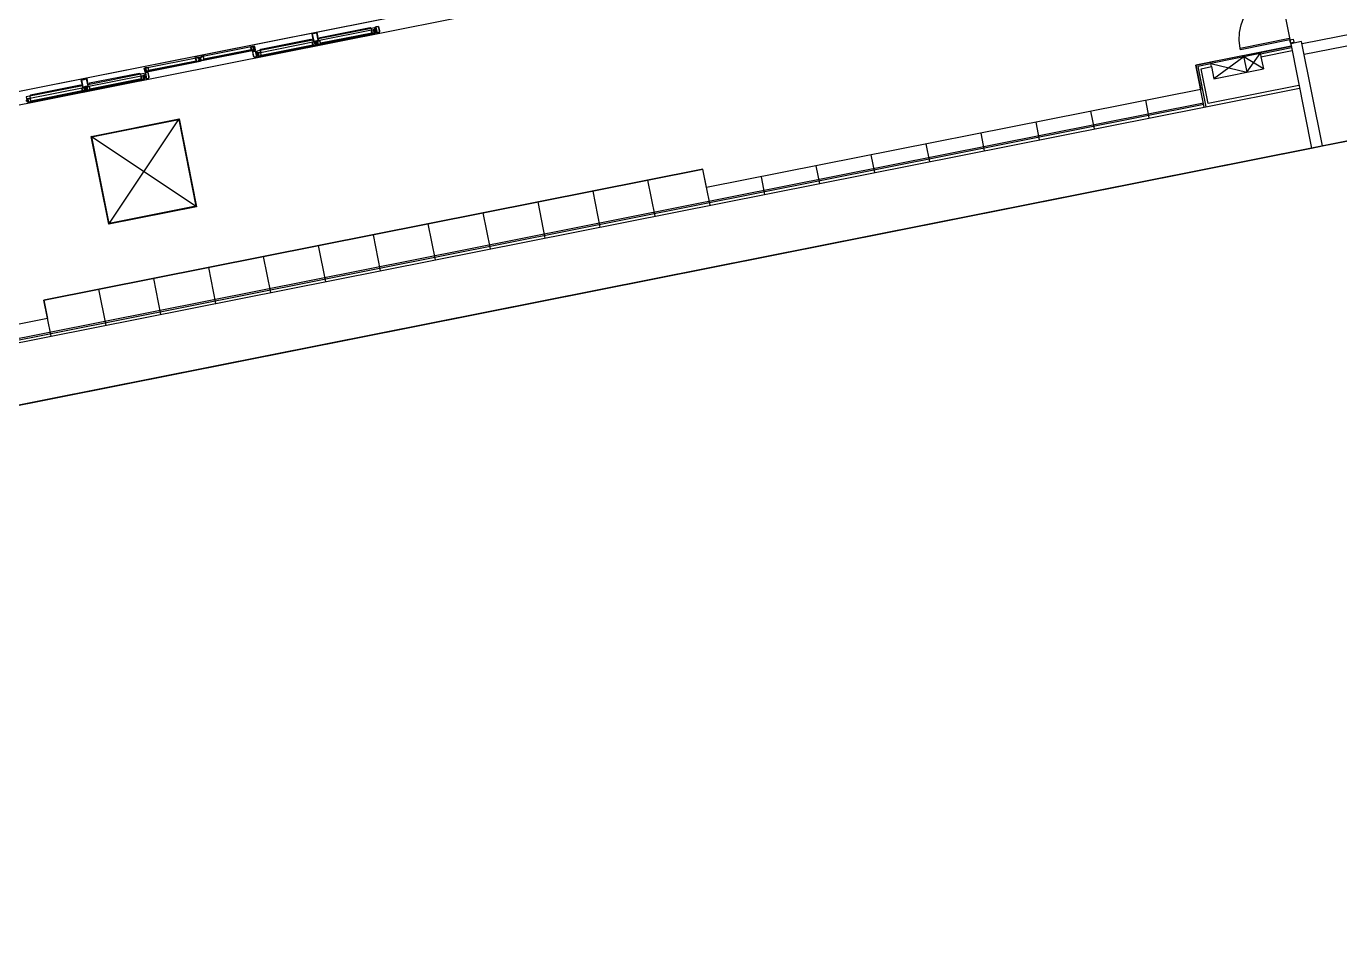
# Model space of a CAD drawing. Extents: x 434377 to 434597, y 4588623 to 4588679.
# Drawn here: x 434523.31 to 434546.77, y 4588650.5 to 4588667.01 of the extents above; entities that cross this region are included whole.
import ezdxf

# ---------------------------------------------------------------- set-up
doc = ezdxf.new("R2010")
doc.units = 0
for name, color, linetype in [('01_D_ElementsAux_l', 7, 'Continuous'), ('01_D_Envans_l', 7, 'Continuous'), ('01_D_Ocult_l', 7, 'Continuous'), ('01_D_Revestiments_l', 7, 'Continuous'), ('01_L_AndanaV2_p', 7, 'Continuous'), ('15_D_Andanes_p', 7, 'Continuous')]:
    doc.layers.add(name, color=color, linetype=linetype)

msp = doc.modelspace()

# ---------------------------------------------------------------- linework, layer by layer
at = {"layer": '01_D_ElementsAux_l'}
for p, q in [((434529.541, 4588666.95), (434528.488, 4588666.741)), ((434529.495, 4588666.88), (434528.562, 4588666.694)), ((434529.487, 4588666.888), (434528.566, 4588666.705)), ((434529.471, 4588666.969), (434529.477, 4588666.937)), ((434529.549, 4588666.916), (434529.567, 4588666.919)), ((434529.559, 4588667.012), (434529.562, 4588666.998)), ((434527.39, 4588666.653), (434526.405, 4588666.457)), ((434527.404, 4588666.584), (434526.418, 4588666.388)), ((434527.34, 4588666.582), (434526.479, 4588666.411)), ((434527.331, 4588666.59), (434526.483, 4588666.422)), ((434527.39, 4588666.653), (434527.322, 4588666.639)), ((434527.342, 4588666.572), (434527.404, 4588666.584)), ((434527.372, 4588666.643), (434527.373, 4588666.639)), ((434527.404, 4588666.584), (434527.39, 4588666.653)), ((434527.394, 4588666.582), (434527.397, 4588666.568)), ((434527.435, 4588666.531), (434528.488, 4588666.741)), ((434527.492, 4588666.576), (434527.499, 4588666.544)), ((434527.504, 4588666.484), (434528.437, 4588666.669)), ((434527.508, 4588666.495), (434528.429, 4588666.678)), ((434528.501, 4588666.672), (434528.488, 4588666.741)), ((434528.501, 4588666.672), (434528.488, 4588666.741)), ((434528.501, 4588666.672), (434528.488, 4588666.741)), ((434528.501, 4588666.672), (434528.488, 4588666.741)), ((434545.893, 4588666.715), (434545.952, 4588666.727)), ((434545.893, 4588666.715), (434545.897, 4588666.697)), ((434545.952, 4588666.727), (434545.955, 4588666.709)), ((434525.419, 4588666.261), (434526.405, 4588666.457)), ((434525.433, 4588666.192), (434526.418, 4588666.388)), ((434525.493, 4588666.215), (434526.354, 4588666.386)), ((434525.497, 4588666.226), (434526.346, 4588666.394)), ((434526.418, 4588666.388), (434526.405, 4588666.457)), ((434526.418, 4588666.388), (434526.405, 4588666.457)), ((434526.418, 4588666.388), (434526.405, 4588666.457)), ((434526.418, 4588666.388), (434526.405, 4588666.457)), ((434527.44, 4588666.497), (434527.422, 4588666.493)), ((434545.35, 4588666.542), (434544.467, 4588666.366)), ((434545.354, 4588666.522), (434544.471, 4588666.347)), ((434544.471, 4588666.347), (434545.114, 4588666.189)), ((434545.06, 4588666.463), (434544.526, 4588666.072)), ((434545.056, 4588666.483), (434545.114, 4588666.189)), ((434545.409, 4588666.247), (434545.06, 4588666.463)), ((434545.114, 4588666.189), (434545.354, 4588666.522)), ((434545.366, 4588666.463), (434545.409, 4588666.247)), ((434525.424, 4588666.132), (434524.371, 4588665.922)), ((434525.354, 4588666.151), (434525.36, 4588666.119)), ((434525.419, 4588666.261), (434525.488, 4588666.275)), ((434525.433, 4588666.192), (434525.419, 4588666.261)), ((434525.495, 4588666.205), (434525.433, 4588666.192)), ((434525.44, 4588666.259), (434525.44, 4588666.255)), ((434525.442, 4588666.194), (434525.445, 4588666.18)), ((434544.483, 4588666.288), (434544.526, 4588666.072)), ((434544.526, 4588666.072), (434545.409, 4588666.247)), ((434523.318, 4588665.713), (434524.371, 4588665.922)), ((434524.385, 4588665.854), (434524.371, 4588665.922)), ((434524.385, 4588665.854), (434524.371, 4588665.922)), ((434524.385, 4588665.854), (434524.371, 4588665.922)), ((434524.385, 4588665.854), (434524.371, 4588665.922)), ((434525.379, 4588666.061), (434524.445, 4588665.876)), ((434525.37, 4588666.07), (434524.45, 4588665.887)), ((434525.433, 4588666.098), (434525.451, 4588666.101)), ((434544.29, 4588665.882), (434535.463, 4588664.127)), ((434501.299, 4588657.091), (434544.337, 4588665.644)), ((434523.324, 4588665.679), (434523.306, 4588665.675)), ((434523.376, 4588665.758), (434523.382, 4588665.726)), ((434523.387, 4588665.666), (434524.321, 4588665.851)), ((434523.392, 4588665.677), (434524.312, 4588665.86)), ((434543.372, 4588665.371), (434543.309, 4588665.687)), ((434546.463, 4588664.871), (434550.304, 4588665.635)), ((434503.344, 4588657.467), (434544.343, 4588665.615)), ((434503.354, 4588657.418), (434544.353, 4588665.566)), ((434542.391, 4588665.176), (434542.328, 4588665.492)), ((434541.41, 4588664.981), (434541.348, 4588665.297)), ((434540.43, 4588664.786), (434540.367, 4588665.102)), ((434503.567, 4588656.346), (434546.267, 4588664.832)), ((434538.468, 4588664.396), (434538.405, 4588664.712)), ((434539.449, 4588664.591), (434539.386, 4588664.907)), ((434537.487, 4588664.201), (434537.424, 4588664.517)), ((434523.628, 4588662.117), (434535.397, 4588664.456)), ((434534.545, 4588663.617), (434534.417, 4588664.261)), ((434535.526, 4588663.812), (434535.397, 4588664.456)), ((434536.506, 4588664.007), (434536.444, 4588664.322)), ((434533.564, 4588663.422), (434533.436, 4588664.066)), ((434532.583, 4588663.227), (434532.455, 4588663.871)), ((434531.602, 4588663.032), (434531.474, 4588663.676)), ((434529.641, 4588662.642), (434529.513, 4588663.287)), ((434530.621, 4588662.837), (434530.493, 4588663.482)), ((434528.66, 4588662.447), (434528.532, 4588663.092)), ((434527.679, 4588662.252), (434527.551, 4588662.897)), ((434526.698, 4588662.057), (434526.57, 4588662.702)), ((434525.717, 4588661.862), (434525.589, 4588662.507)), ((434523.756, 4588661.473), (434523.628, 4588662.117)), ((434524.737, 4588661.667), (434524.608, 4588662.312)), ((434523.693, 4588661.788), (434518.789, 4588660.814))]:
    msp.add_line(p, q, dxfattribs=at)
for points in [[(434544.995, 4588666.618), (434545.877, 4588666.794), (434545.883, 4588666.764), (434545.001, 4588666.588), (434544.995, 4588666.618), (434544.979, 4588666.757), (434544.985, 4588666.896), (434545.013, 4588667.032), (434545.063, 4588667.163), (434545.133, 4588667.283), (434545.221, 4588667.391), (434545.326, 4588667.484), (434545.443, 4588667.558), (434545.572, 4588667.613), (434545.707, 4588667.647)], [(434529.526, 4588666.947), (434529.532, 4588666.943), (434529.538, 4588666.938), (434529.542, 4588666.933), (434529.546, 4588666.926), (434529.549, 4588666.919), (434529.55, 4588666.912), (434529.55, 4588666.905), (434529.549, 4588666.898), (434529.547, 4588666.891), (434529.544, 4588666.884), (434529.54, 4588666.878), (434528.501, 4588666.672)], [(434529.545, 4588666.927), (434529.534, 4588666.982), (434528.53, 4588666.783)], [(434528.54, 4588666.785), (434528.56, 4588666.809), (434529.453, 4588666.986), (434529.48, 4588666.971)], [(434529.539, 4588666.883), (434529.542, 4588666.889), (434529.545, 4588666.895), (434529.546, 4588666.902), (434529.546, 4588666.908), (434529.546, 4588666.915), (434529.544, 4588666.922), (434529.541, 4588666.928), (434529.537, 4588666.933), (434529.532, 4588666.938), (434529.527, 4588666.942)], [(434527.371, 4588666.646), (434527.388, 4588666.649), (434527.4, 4588666.587), (434527.384, 4588666.584)], [(434528.432, 4588666.763), (434527.428, 4588666.564), (434527.439, 4588666.509)], [(434527.45, 4588666.534), (434527.446, 4588666.527), (434527.442, 4588666.52), (434527.44, 4588666.513), (434527.44, 4588666.505), (434527.441, 4588666.497), (434527.443, 4588666.489), (434527.446, 4588666.482), (434527.451, 4588666.476), (434527.456, 4588666.47), (434527.463, 4588666.466), (434528.501, 4588666.672)], [(434527.482, 4588666.574), (434527.502, 4588666.599), (434528.395, 4588666.776), (434528.423, 4588666.761)], [(434528.482, 4588666.668), (434528.486, 4588666.674), (434528.489, 4588666.681), (434528.491, 4588666.688), (434528.492, 4588666.695), (434528.492, 4588666.702), (434528.491, 4588666.709), (434528.488, 4588666.716), (434528.484, 4588666.723), (434528.48, 4588666.728), (434528.474, 4588666.733), (434528.468, 4588666.737)], [(434528.481, 4588666.673), (434528.484, 4588666.679), (434528.487, 4588666.685), (434528.488, 4588666.692), (434528.488, 4588666.698), (434528.488, 4588666.705), (434528.486, 4588666.712), (434528.483, 4588666.718), (434528.479, 4588666.723), (434528.474, 4588666.728), (434528.469, 4588666.732)], [(434528.507, 4588666.744), (434528.503, 4588666.738), (434528.5, 4588666.732), (434528.498, 4588666.725), (434528.497, 4588666.717), (434528.497, 4588666.71), (434528.499, 4588666.703), (434528.501, 4588666.697), (434528.505, 4588666.69), (434528.51, 4588666.685), (434528.515, 4588666.68), (434528.521, 4588666.676)], [(434528.508, 4588666.74), (434528.504, 4588666.734), (434528.502, 4588666.728), (434528.5, 4588666.721), (434528.5, 4588666.714), (434528.501, 4588666.707), (434528.503, 4588666.701), (434528.506, 4588666.695), (434528.51, 4588666.689), (434528.514, 4588666.684), (434528.52, 4588666.68)], [(434545.893, 4588666.715), (434545.883, 4588666.764), (434545.942, 4588666.776), (434545.952, 4588666.727)], [(434526.366, 4588666.449), (434526.362, 4588666.469), (434526.322, 4588666.461), (434526.326, 4588666.441)], [(434526.346, 4588666.394), (434526.336, 4588666.443), (434526.385, 4588666.453)], [(434526.399, 4588666.384), (434526.356, 4588666.376), (434526.352, 4588666.396), (434526.346, 4588666.394)], [(434526.395, 4588666.455), (434526.395, 4588666.452), (434526.386, 4588666.45), (434526.389, 4588666.433), (434526.399, 4588666.435), (434526.405, 4588666.406), (434526.395, 4588666.404), (434526.398, 4588666.388), (434526.408, 4588666.39), (434526.408, 4588666.386)], [(434526.414, 4588666.459), (434526.415, 4588666.456), (434526.425, 4588666.457), (434526.428, 4588666.441), (434526.418, 4588666.439), (434526.424, 4588666.41), (434526.434, 4588666.412), (434526.437, 4588666.396), (434526.427, 4588666.394), (434526.428, 4588666.39)], [(434526.424, 4588666.461), (434526.473, 4588666.471), (434526.483, 4588666.422)], [(434526.483, 4588666.422), (434526.477, 4588666.42), (434526.481, 4588666.401), (434526.438, 4588666.392)], [(434526.483, 4588666.473), (434526.479, 4588666.492), (434526.44, 4588666.484), (434526.444, 4588666.465)], [(434527.451, 4588666.53), (434527.447, 4588666.524), (434527.445, 4588666.518), (434527.443, 4588666.511), (434527.443, 4588666.504), (434527.443, 4588666.498), (434527.445, 4588666.491), (434527.448, 4588666.485), (434527.452, 4588666.479), (434527.457, 4588666.474), (434527.462, 4588666.47)], [(434524.385, 4588665.854), (434525.423, 4588666.06), (434525.427, 4588666.066), (434525.431, 4588666.072), (434525.433, 4588666.079), (434525.434, 4588666.087), (434525.433, 4588666.094), (434525.432, 4588666.101), (434525.43, 4588666.108), (434525.426, 4588666.114), (434525.422, 4588666.12), (434525.416, 4588666.125), (434525.41, 4588666.129)], [(434525.429, 4588666.109), (434525.418, 4588666.164), (434524.414, 4588665.965)], [(434525.364, 4588666.153), (434525.336, 4588666.168), (434524.444, 4588665.991), (434524.424, 4588665.966)], [(434525.422, 4588666.065), (434525.425, 4588666.071), (434525.428, 4588666.077), (434525.429, 4588666.084), (434525.429, 4588666.09), (434525.429, 4588666.097), (434525.427, 4588666.104), (434525.424, 4588666.11), (434525.42, 4588666.115), (434525.415, 4588666.12), (434525.41, 4588666.124)], [(434525.439, 4588666.262), (434525.423, 4588666.258), (434525.435, 4588666.197), (434525.451, 4588666.2)], [(434524.316, 4588665.945), (434523.312, 4588665.746), (434523.323, 4588665.691)], [(434524.306, 4588665.943), (434524.278, 4588665.958), (434523.386, 4588665.781), (434523.366, 4588665.756)], [(434524.365, 4588665.85), (434524.369, 4588665.856), (434524.373, 4588665.862), (434524.375, 4588665.869), (434524.376, 4588665.877), (434524.375, 4588665.884), (434524.374, 4588665.891), (434524.372, 4588665.898), (434524.368, 4588665.904), (434524.364, 4588665.91), (434524.358, 4588665.915), (434524.352, 4588665.919)], [(434524.364, 4588665.854), (434524.368, 4588665.86), (434524.37, 4588665.866), (434524.372, 4588665.873), (434524.372, 4588665.88), (434524.372, 4588665.886), (434524.37, 4588665.893), (434524.367, 4588665.899), (434524.363, 4588665.905), (434524.358, 4588665.91), (434524.353, 4588665.914)], [(434524.391, 4588665.926), (434524.387, 4588665.92), (434524.384, 4588665.914), (434524.382, 4588665.907), (434524.381, 4588665.899), (434524.381, 4588665.892), (434524.383, 4588665.885), (434524.385, 4588665.879), (434524.389, 4588665.872), (434524.394, 4588665.867), (434524.399, 4588665.862), (434524.405, 4588665.858)], [(434524.392, 4588665.922), (434524.388, 4588665.916), (434524.386, 4588665.91), (434524.384, 4588665.903), (434524.384, 4588665.896), (434524.385, 4588665.889), (434524.387, 4588665.883), (434524.39, 4588665.877), (434524.394, 4588665.871), (434524.398, 4588665.866), (434524.404, 4588665.862)], [(434524.385, 4588665.854), (434523.347, 4588665.647), (434523.341, 4588665.651), (434523.335, 4588665.656), (434523.331, 4588665.661), (434523.327, 4588665.668), (434523.324, 4588665.675), (434523.323, 4588665.682), (434523.323, 4588665.689), (434523.324, 4588665.696), (434523.326, 4588665.703), (434523.329, 4588665.71), (434523.333, 4588665.716)], [(434523.334, 4588665.712), (434523.33, 4588665.706), (434523.328, 4588665.7), (434523.326, 4588665.693), (434523.326, 4588665.686), (434523.327, 4588665.679), (434523.329, 4588665.673), (434523.332, 4588665.667), (434523.336, 4588665.661), (434523.34, 4588665.656), (434523.346, 4588665.652)]]:
    msp.add_lwpolyline(points, dxfattribs=at)
for points in [[(434528.488, 4588666.741), (434528.537, 4588666.75), (434528.508, 4588666.897), (434528.459, 4588666.888), (434528.41, 4588666.878), (434528.439, 4588666.731)], [(434528.461, 4588666.878), (434528.421, 4588666.87), (434528.447, 4588666.743), (434528.486, 4588666.75), (434528.525, 4588666.758), (434528.5, 4588666.886)], [(434529.477, 4588666.937), (434529.526, 4588666.947), (434529.529, 4588666.934), (434529.522, 4588666.932), (434529.531, 4588666.89), (434529.537, 4588666.891), (434529.54, 4588666.878), (434529.497, 4588666.87), (434529.493, 4588666.889), (434529.487, 4588666.888)], [(434529.534, 4588666.887), (434529.528, 4588666.886), (434529.518, 4588666.935), (434529.525, 4588666.936), (434529.523, 4588666.943), (434529.481, 4588666.934), (434529.489, 4588666.892), (434529.496, 4588666.893), (434529.5, 4588666.874), (434529.536, 4588666.881)], [(434529.622, 4588666.925), (434529.623, 4588666.919), (434529.622, 4588666.913), (434529.62, 4588666.908), (434529.617, 4588666.903), (434529.613, 4588666.898), (434529.609, 4588666.894), (434529.604, 4588666.892), (434529.598, 4588666.89), (434529.574, 4588666.885), (434529.552, 4588666.996), (434529.606, 4588667.007)], [(434529.619, 4588666.924), (434529.603, 4588667.002), (434529.556, 4588666.993), (434529.577, 4588666.889), (434529.598, 4588666.893), (434529.604, 4588666.895), (434529.609, 4588666.898), (434529.613, 4588666.902), (434529.616, 4588666.907), (434529.619, 4588666.912), (434529.619, 4588666.918)], [(434527.322, 4588666.639), (434527.371, 4588666.649), (434527.373, 4588666.636), (434527.367, 4588666.634), (434527.375, 4588666.592), (434527.382, 4588666.594), (434527.384, 4588666.58), (434527.342, 4588666.572), (434527.338, 4588666.591), (434527.331, 4588666.59)], [(434527.379, 4588666.589), (434527.373, 4588666.588), (434527.363, 4588666.637), (434527.369, 4588666.639), (434527.368, 4588666.645), (434527.326, 4588666.637), (434527.334, 4588666.594), (434527.341, 4588666.596), (434527.344, 4588666.576), (434527.38, 4588666.583)], [(434528.419, 4588666.727), (434528.468, 4588666.737), (434528.471, 4588666.723), (434528.464, 4588666.722), (434528.473, 4588666.68), (434528.479, 4588666.681), (434528.482, 4588666.668), (434528.439, 4588666.659), (434528.435, 4588666.679), (434528.429, 4588666.678)], [(434528.476, 4588666.677), (434528.47, 4588666.676), (434528.46, 4588666.725), (434528.467, 4588666.726), (434528.465, 4588666.732), (434528.423, 4588666.724), (434528.432, 4588666.682), (434528.438, 4588666.683), (434528.442, 4588666.664), (434528.478, 4588666.671)], [(434528.556, 4588666.754), (434528.507, 4588666.744), (434528.51, 4588666.731), (434528.516, 4588666.732), (434528.525, 4588666.69), (434528.518, 4588666.689), (434528.521, 4588666.676), (434528.564, 4588666.684), (434528.56, 4588666.704), (434528.566, 4588666.705)], [(434528.523, 4588666.686), (434528.529, 4588666.688), (434528.519, 4588666.737), (434528.513, 4588666.735), (434528.512, 4588666.742), (434528.554, 4588666.75), (434528.562, 4588666.708), (434528.556, 4588666.707), (434528.56, 4588666.687), (434528.524, 4588666.68)], [(434526.359, 4588666.38), (434526.395, 4588666.387), (434526.391, 4588666.407), (434526.4, 4588666.409), (434526.396, 4588666.431), (434526.386, 4588666.429), (434526.382, 4588666.449), (434526.34, 4588666.441), (434526.348, 4588666.398), (434526.355, 4588666.4)], [(434526.476, 4588666.403), (434526.441, 4588666.396), (434526.437, 4588666.416), (434526.427, 4588666.414), (434526.422, 4588666.437), (434526.432, 4588666.439), (434526.428, 4588666.458), (434526.471, 4588666.467), (434526.479, 4588666.424), (434526.473, 4588666.423)], [(434527.369, 4588666.477), (434527.371, 4588666.471), (434527.374, 4588666.466), (434527.377, 4588666.462), (434527.382, 4588666.458), (434527.387, 4588666.456), (434527.392, 4588666.454), (434527.398, 4588666.453), (434527.404, 4588666.454), (434527.429, 4588666.459), (434527.407, 4588666.57), (434527.353, 4588666.559)], [(434527.373, 4588666.478), (434527.357, 4588666.556), (434527.404, 4588666.565), (434527.425, 4588666.461), (434527.404, 4588666.457), (434527.398, 4588666.457), (434527.392, 4588666.457), (434527.387, 4588666.46), (434527.382, 4588666.463), (434527.378, 4588666.467), (434527.375, 4588666.472)], [(434527.499, 4588666.544), (434527.45, 4588666.534), (434527.452, 4588666.521), (434527.459, 4588666.522), (434527.467, 4588666.48), (434527.461, 4588666.479), (434527.463, 4588666.466), (434527.506, 4588666.474), (434527.502, 4588666.494), (434527.508, 4588666.495)], [(434527.465, 4588666.476), (434527.471, 4588666.477), (434527.461, 4588666.526), (434527.455, 4588666.525), (434527.454, 4588666.531), (434527.496, 4588666.54), (434527.504, 4588666.498), (434527.498, 4588666.496), (434527.502, 4588666.477), (434527.466, 4588666.47)], [(434525.36, 4588666.119), (434525.41, 4588666.129), (434525.412, 4588666.115), (434525.406, 4588666.114), (434525.414, 4588666.072), (434525.421, 4588666.073), (434525.423, 4588666.06), (434525.38, 4588666.052), (434525.377, 4588666.071), (434525.37, 4588666.07)], [(434525.418, 4588666.069), (434525.411, 4588666.068), (434525.402, 4588666.117), (434525.408, 4588666.118), (434525.407, 4588666.125), (434525.365, 4588666.116), (434525.373, 4588666.074), (434525.379, 4588666.075), (434525.383, 4588666.056), (434525.419, 4588666.063)], [(434525.506, 4588666.107), (434525.489, 4588666.188), (434525.435, 4588666.178), (434525.457, 4588666.067), (434525.482, 4588666.072), (434525.488, 4588666.074), (434525.493, 4588666.076), (434525.497, 4588666.08), (434525.501, 4588666.085), (434525.504, 4588666.09), (434525.506, 4588666.095), (434525.507, 4588666.101)], [(434525.488, 4588666.275), (434525.438, 4588666.265), (434525.441, 4588666.252), (434525.448, 4588666.253), (434525.456, 4588666.211), (434525.45, 4588666.21), (434525.452, 4588666.196), (434525.495, 4588666.205), (434525.491, 4588666.224), (434525.497, 4588666.226)], [(434525.502, 4588666.106), (434525.487, 4588666.184), (434525.44, 4588666.175), (434525.46, 4588666.071), (434525.481, 4588666.075), (434525.487, 4588666.077), (434525.492, 4588666.08), (434525.496, 4588666.084), (434525.499, 4588666.089), (434525.502, 4588666.094), (434525.502, 4588666.1)], [(434525.454, 4588666.207), (434525.46, 4588666.208), (434525.45, 4588666.257), (434525.444, 4588666.256), (434525.443, 4588666.262), (434525.485, 4588666.271), (434525.493, 4588666.228), (434525.487, 4588666.227), (434525.491, 4588666.208), (434525.455, 4588666.2)], [(434524.371, 4588665.922), (434524.322, 4588665.913), (434524.293, 4588666.06), (434524.342, 4588666.07), (434524.391, 4588666.079), (434524.42, 4588665.932)], [(434524.303, 4588665.909), (434524.352, 4588665.919), (434524.354, 4588665.905), (434524.348, 4588665.904), (434524.356, 4588665.862), (434524.363, 4588665.863), (434524.365, 4588665.85), (434524.323, 4588665.841), (434524.319, 4588665.861), (434524.312, 4588665.86)], [(434524.344, 4588666.06), (434524.383, 4588666.068), (434524.409, 4588665.94), (434524.369, 4588665.932), (434524.33, 4588665.924), (434524.305, 4588666.052)], [(434524.36, 4588665.859), (434524.354, 4588665.858), (434524.344, 4588665.907), (434524.35, 4588665.908), (434524.349, 4588665.914), (434524.307, 4588665.906), (434524.315, 4588665.864), (434524.322, 4588665.865), (434524.325, 4588665.845), (434524.361, 4588665.853)], [(434524.44, 4588665.936), (434524.391, 4588665.926), (434524.394, 4588665.913), (434524.4, 4588665.914), (434524.408, 4588665.872), (434524.402, 4588665.871), (434524.405, 4588665.858), (434524.447, 4588665.866), (434524.443, 4588665.886), (434524.45, 4588665.887)], [(434524.406, 4588665.868), (434524.412, 4588665.869), (434524.403, 4588665.918), (434524.396, 4588665.917), (434524.395, 4588665.924), (434524.437, 4588665.932), (434524.446, 4588665.89), (434524.439, 4588665.888), (434524.443, 4588665.869), (434524.407, 4588665.862)], [(434523.382, 4588665.726), (434523.333, 4588665.716), (434523.336, 4588665.703), (434523.342, 4588665.704), (434523.35, 4588665.662), (434523.344, 4588665.661), (434523.347, 4588665.647), (434523.389, 4588665.656), (434523.386, 4588665.676), (434523.392, 4588665.677)], [(434523.348, 4588665.658), (434523.355, 4588665.659), (434523.345, 4588665.708), (434523.338, 4588665.707), (434523.337, 4588665.713), (434523.379, 4588665.722), (434523.388, 4588665.68), (434523.381, 4588665.678), (434523.385, 4588665.659), (434523.35, 4588665.652)], [(434524.473, 4588665.043), (434526.043, 4588665.355), (434526.355, 4588663.786), (434524.785, 4588663.474)], [(434524.485, 4588665.036), (434526.035, 4588665.344), (434526.343, 4588663.794), (434524.793, 4588663.486)]]:
    msp.add_lwpolyline(points, close=True, dxfattribs=at)
at = {"layer": '01_D_Envans_l'}
for points in [[(434546.1, 4588666.7), (434547.044, 4588666.888), (434547.083, 4588666.692), (434546.139, 4588666.504)], [(434545.911, 4588666.623), (434545.356, 4588666.512), (434545.366, 4588666.463), (434545.921, 4588666.574)], [(434546.044, 4588665.953), (434544.422, 4588665.631), (434544.298, 4588666.251), (434544.483, 4588666.288), (434544.473, 4588666.337), (434544.24, 4588666.29), (434544.382, 4588665.572), (434546.054, 4588665.904)]]:
    msp.add_lwpolyline(points, dxfattribs=at)
msp.add_lwpolyline([(434546.093, 4588666.736), (434545.897, 4588666.697), (434546.267, 4588664.832), (434546.463, 4588664.871)], close=True, dxfattribs=at)
at = {"layer": '01_D_Ocult_l'}
for p, q in [((434545.241, 4588669.986), (434496.462, 4588660.292)), ((434524.785, 4588663.474), (434526.043, 4588665.355)), ((434526.355, 4588663.786), (434524.473, 4588665.043))]:
    msp.add_line(p, q, dxfattribs=at)
at = {"layer": '01_D_Revestiments_l'}
for p, q in [((434545.35, 4588666.542), (434545.906, 4588666.652)), ((434544.204, 4588666.314), (434544.467, 4588666.366)), ((434544.467, 4588666.366), (434544.473, 4588666.337)), ((434545.35, 4588666.542), (434545.356, 4588666.512)), ((434544.353, 4588665.566), (434544.204, 4588666.314)), ((434544.353, 4588665.566), (434544.382, 4588665.572))]:
    msp.add_line(p, q, dxfattribs=at)
at = {"layer": '01_L_AndanaV2_p'}
for points in [[(434445.936, 4588650.5), (434545.291, 4588670.246), (434545.377, 4588669.815), (434549.317, 4588670.602)], [(434550.304, 4588665.635), (434546.267, 4588664.832), (434504.033, 4588656.439)]]:
    msp.add_lwpolyline(points, dxfattribs=at)
at = {"layer": '15_D_Andanes_p'}
msp.add_lwpolyline([(434496.414, 4588660.532), (434545.193, 4588670.227), (434545.906, 4588666.652), (434544.204, 4588666.314), (434544.29, 4588665.882), (434535.463, 4588664.127), (434535.397, 4588664.456), (434523.628, 4588662.117), (434523.693, 4588661.788), (434518.789, 4588660.814)], dxfattribs=at)

doc.saveas('drawing.dxf')
